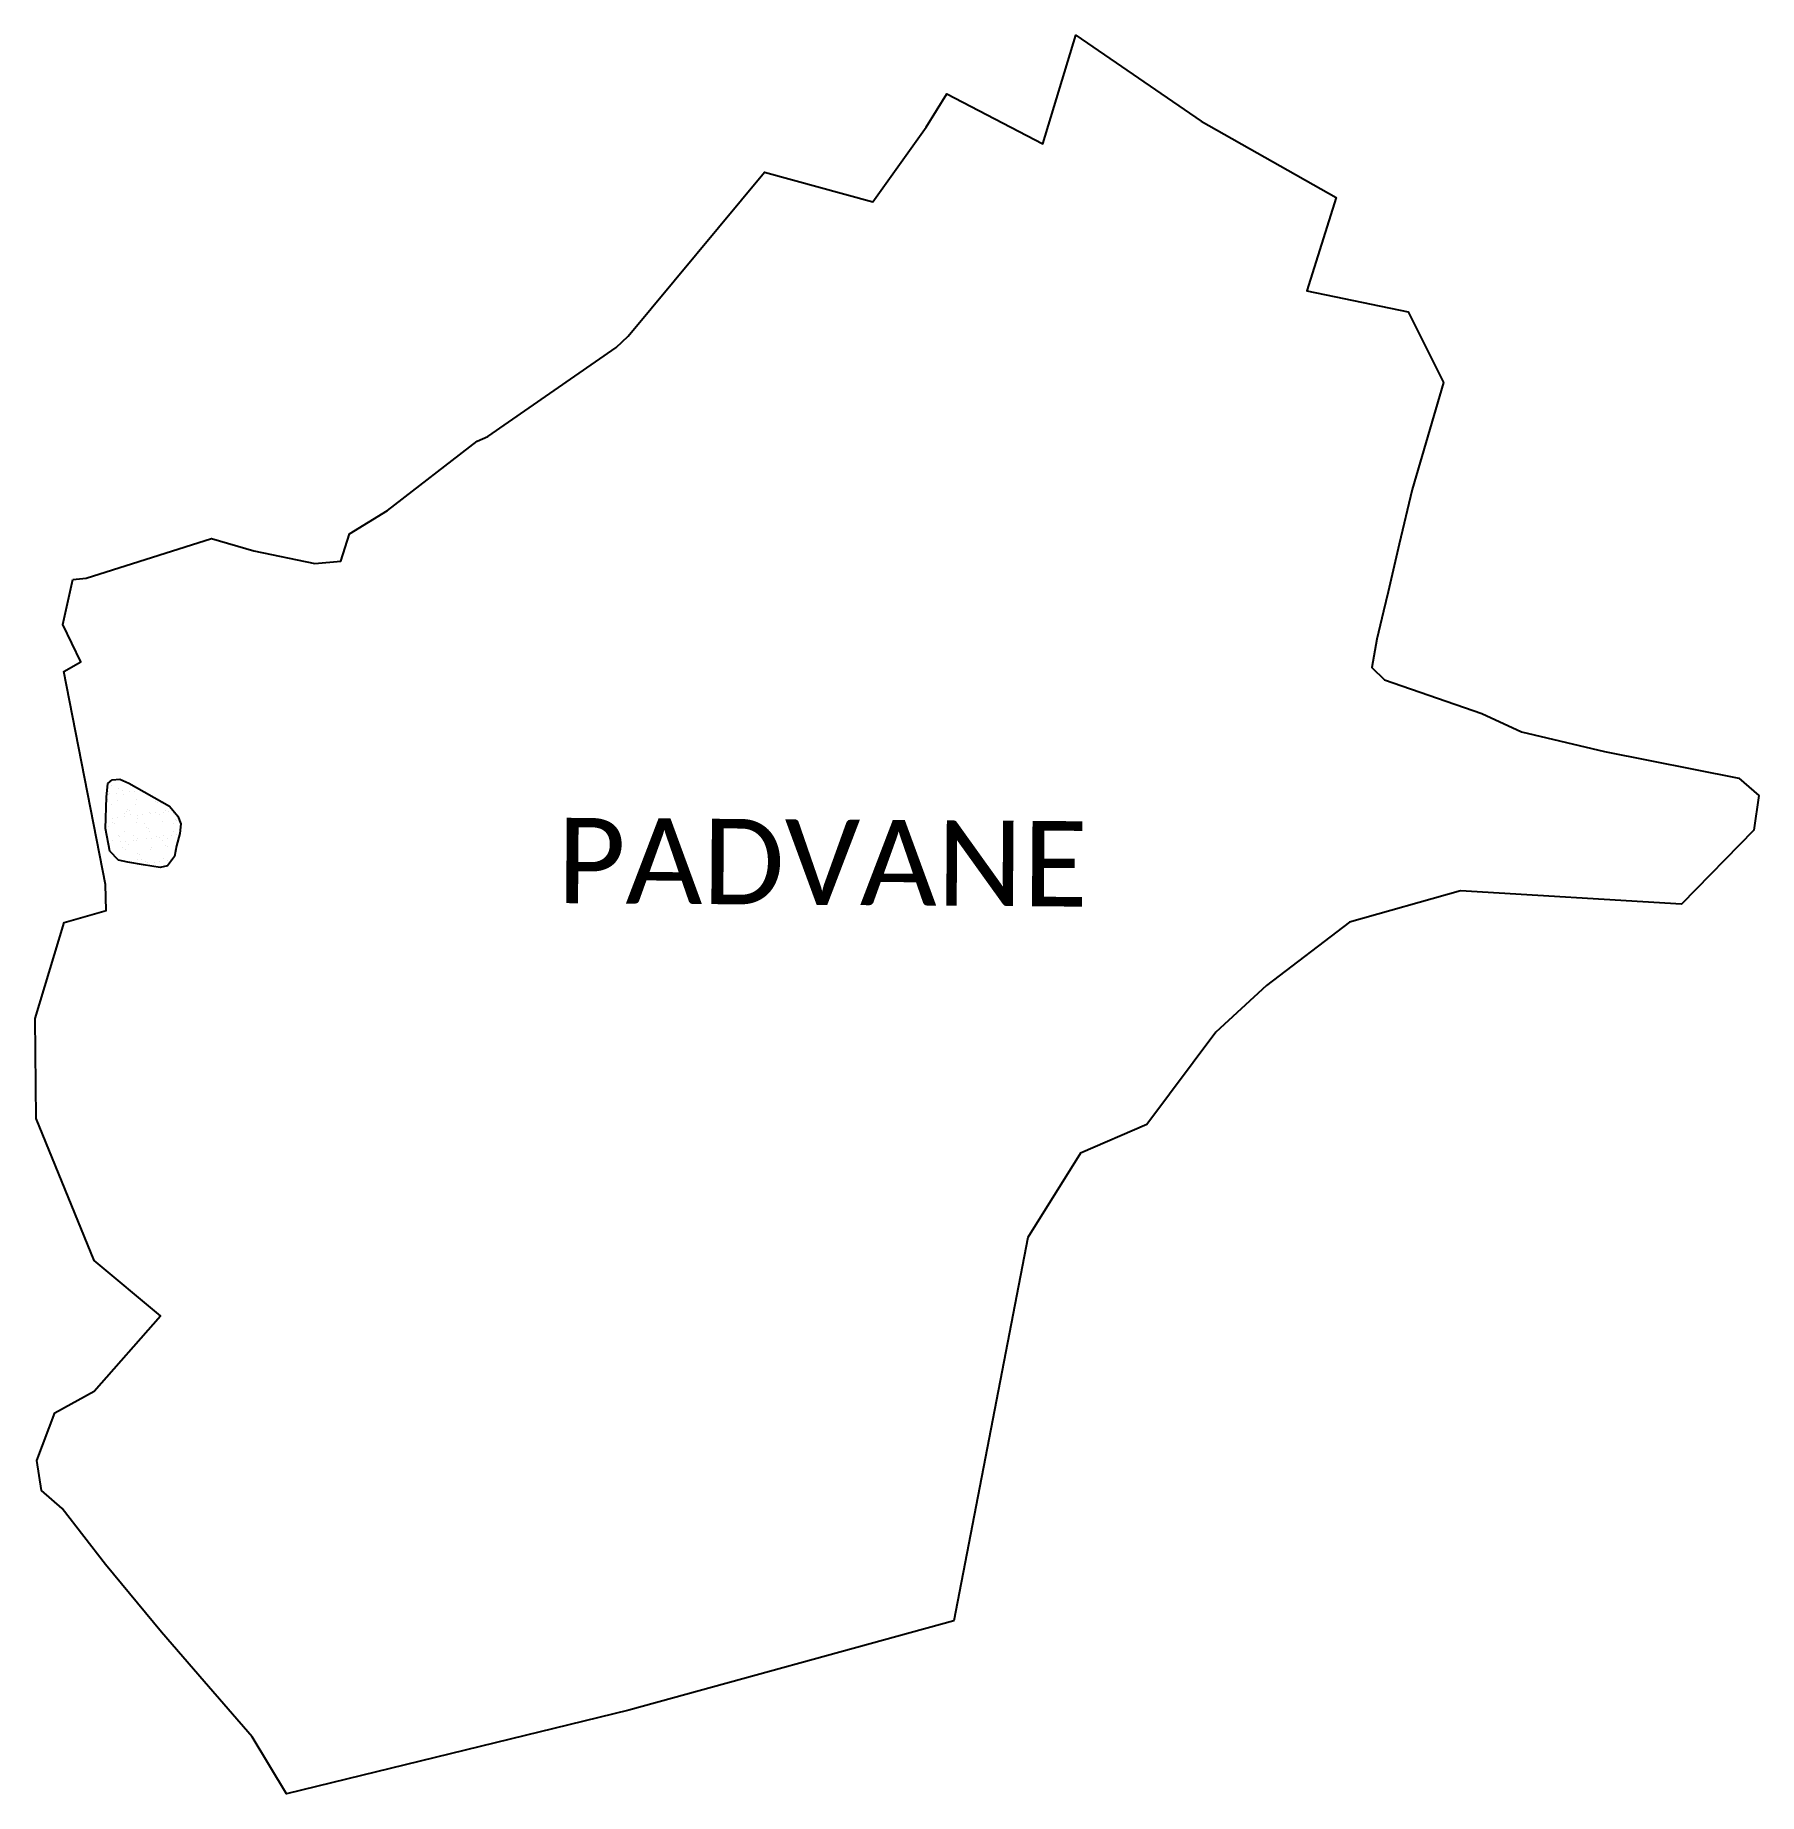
# Model space of a CAD drawing. Header units: metres. Extents: x 325452 to 329094, y 1812928 to 1816644.
import ezdxf

# ---------------------------------------------------------------- set-up
doc = ezdxf.new("R2010")
doc.units = ezdxf.units.M
doc.layers.add('SAND DUNES', color=42, linetype='Continuous')
doc.layers.add('VILLAGE NAME', color=250, linetype='Continuous')

msp = doc.modelspace()

# ---------------------------------------------------------------- linework, layer by layer
at = {"color": 3}
msp.add_lwpolyline([(325532.2, 1815493.4), (325560, 1815496.1), (325824.7, 1815580.4), (325914.1, 1815554.2), (326042.9, 1815527.5), (326098.5, 1815532.3), (326116.3, 1815590.2), (326196.6, 1815639.2), (326385.9, 1815786.2), (326408.7, 1815796.1), (326679.6, 1815983.8), (326705.2, 1816007.6), (326993.6, 1816354.1), (327222.3, 1816291.6), (327334.8, 1816449.1), (327378.4, 1816520), (327581.6, 1816414.5), (327651.2, 1816643.8), (327916, 1816462.1), (328201.1, 1816300.6), (328139.5, 1816103.4), (328353.5, 1816059.2), (328427.6, 1815909.6), (328361.4, 1815683.7), (328334.4, 1815568.4), (328310.7, 1815467.5), (328301.2, 1815426.9), (328287.3, 1815367.5), (328276.8, 1815307.8), (328303.5, 1815281.7), (328509, 1815210.4), (328593, 1815171.5), (328768.2, 1815130.4), (329052, 1815073.9), (329094.1, 1815036.9), (329083.9, 1814964.1), (328931.1, 1814807.9), (328464, 1814836), (328229, 1814769.4), (328054, 1814635.7), (327947.1, 1814537.2), (327801.3, 1814342), (327660.9, 1814281.2), (327549.4, 1814103), (327393.6, 1813293.3), (326706.6, 1813104.4), (325983.1, 1812927.6), (325910.9, 1813048.4), (325809.2, 1813164.9), (325719.5, 1813269), (325601, 1813412.5), (325509.4, 1813530.2), (325465.4, 1813568.6), (325456, 1813632.3), (325493.8, 1813733), (325577, 1813778.6), (325716.8, 1813937.7), (325576.7, 1814054.6), (325454.2, 1814354.9), (325452.4, 1814566.2), (325513.4, 1814768.5), (325602.4, 1814794.3), (325600.8, 1814849.3), (325512.7, 1815298.9), (325548.7, 1815319.5), (325511, 1815398.3), (325532.2, 1815493.4)], dxfattribs=at)
at = {"layer": 'SAND DUNES'}
for p, q in [((325603, 1815034), (325606.1, 1815062.2)), ((325606.1, 1815062.2), (325614.9, 1815070.6)), ((325614.9, 1815070.6), (325631.5, 1815071.8)), ((325631.5, 1815071.8), (325650, 1815063.6)), ((325650, 1815063.6), (325736.2, 1815014.7)), ((325601, 1814967.4), (325603, 1815034)), ((325736.2, 1815014.7), (325753.9, 1814993.8)), ((325609.9, 1814919.3), (325601, 1814967.4)), ((325753.9, 1814993.8), (325760.4, 1814977.5)), ((325760.4, 1814977.5), (325758.3, 1814957.1)), ((325750.7, 1814931.1), (325746.6, 1814908.1)), ((325758.3, 1814957.1), (325750.7, 1814931.1)), ((325628.3, 1814900.3), (325609.9, 1814919.3)), ((325648.4, 1814896.3), (325628.3, 1814900.3)), ((325681.2, 1814890.6), (325648.4, 1814896.3)), ((325746.6, 1814908.1), (325731.6, 1814888.4)), ((325716.3, 1814884.9), (325681.2, 1814890.6)), ((325731.6, 1814888.4), (325716.3, 1814884.9))]:
    msp.add_line(p, q, dxfattribs=at)
at = {"layer": 'SAND DUNES', "linetype": 'Continuous'}
for p, q in [((325606.3, 1815045.7), (325606.3, 1815045.7)), ((325610, 1815042.3), (325610, 1815042.3)), ((325613.1, 1815057.6), (325613.1, 1815057.6)), ((325623.8, 1815041.3), (325623.8, 1815041.3)), ((325628.6, 1815052.7), (325628.6, 1815052.7)), ((325637, 1815047.3), (325637, 1815047.3)), ((325651, 1815044.7), (325651, 1815044.7)), ((325661.4, 1815046), (325661.4, 1815046)), ((325605, 1815028), (325605, 1815028)), ((325607.5, 1815039.3), (325607.5, 1815039.3)), ((325614.1, 1815019), (325614.1, 1815019)), ((325627.3, 1815026.2), (325627.3, 1815026.2)), ((325640, 1815038.6), (325640, 1815038.6)), ((325647.1, 1815007.9), (325647.1, 1815007.9)), ((325650.8, 1815004.5), (325650.8, 1815004.5)), ((325665.3, 1815018.5), (325665.3, 1815018.5)), ((325667.2, 1815027.8), (325667.2, 1815027.8)), ((325692.4, 1815039), (325692.4, 1815039)), ((325707.3, 1815025.1), (325707.3, 1815025.1)), ((325711, 1815021.7), (325711, 1815021.7)), ((325719.3, 1815020.1), (325719.3, 1815020.1)), ((325728.3, 1815005.6), (325728.3, 1815005.6)), ((325733.4, 1815003.4), (325733.4, 1815003.4)), ((325607.9, 1814971.2), (325607.9, 1814971.2)), ((325615.2, 1814980.5), (325615.2, 1814980.5)), ((325615.3, 1814988.5), (325615.3, 1814988.5)), ((325620.8, 1814977.9), (325620.8, 1814977.9)), ((325625.7, 1814989.8), (325625.7, 1814989.8)), ((325641.1, 1815000.1), (325641.1, 1815000.1)), ((325642, 1814991.8), (325642, 1814991.8)), ((325644.4, 1815002.6), (325644.4, 1815002.6)), ((325652.9, 1814997.2), (325652.9, 1814997.2)), ((325666.3, 1814979.9), (325666.3, 1814979.9)), ((325668.1, 1814988.4), (325668.1, 1814988.4)), ((325669.1, 1814995.3), (325669.1, 1814995.3)), ((325679.6, 1814996.6), (325679.6, 1814996.6)), ((325683.1, 1814977.6), (325683.1, 1814977.6)), ((325687.9, 1814970.1), (325687.9, 1814970.1)), ((325691.6, 1814966.7), (325691.6, 1814966.7)), ((325693.4, 1815000.5), (325693.4, 1815000.5)), ((325695.8, 1814998.6), (325695.8, 1814998.6)), ((325706.7, 1815002.3), (325706.7, 1815002.3)), ((325715.1, 1814996.9), (325715.1, 1814996.9)), ((325720.4, 1814981.6), (325720.4, 1814981.6)), ((325723, 1815002), (325723, 1815002)), ((325744.6, 1814999.9), (325744.6, 1814999.9)), ((325745.4, 1814977.4), (325745.4, 1814977.4)), ((325748.1, 1814987.3), (325748.1, 1814987.3)), ((325751.8, 1814983.9), (325751.8, 1814983.9)), ((325606.4, 1814947.2), (325606.4, 1814947.2)), ((325616.2, 1814941.9), (325616.2, 1814941.9)), ((325627.7, 1814952.9), (325627.7, 1814952.9)), ((325631.3, 1814949.5), (325631.3, 1814949.5)), ((325633.4, 1814939), (325633.4, 1814939)), ((325642.1, 1814961.6), (325642.1, 1814961.6)), ((325643.8, 1814940.3), (325643.8, 1814940.3)), ((325648.6, 1814933.4), (325648.6, 1814933.4)), ((325660.1, 1814942.4), (325660.1, 1814942.4)), ((325660.3, 1814952.4), (325660.3, 1814952.4)), ((325667.4, 1814941.4), (325667.4, 1814941.4)), ((325668.7, 1814947), (325668.7, 1814947)), ((325687.3, 1814945.8), (325687.3, 1814945.8)), ((325694.5, 1814961.9), (325694.5, 1814961.9)), ((325697.7, 1814947.1), (325697.7, 1814947.1)), ((325708.9, 1814950.6), (325708.9, 1814950.6)), ((325714, 1814949.2), (325714, 1814949.2)), ((325721.4, 1814943), (325721.4, 1814943)), ((325722.6, 1814952.2), (325722.6, 1814952.2)), ((325728.7, 1814932.3), (325728.7, 1814932.3)), ((325731, 1814946.7), (325731, 1814946.7)), ((325732.3, 1814928.9), (325732.3, 1814928.9)), ((325741.2, 1814952.6), (325741.2, 1814952.6)), ((325745.6, 1814961.4), (325745.6, 1814961.4)), ((325751.6, 1814953.9), (325751.6, 1814953.9)), ((325636.7, 1814927.7), (325636.7, 1814927.7)), ((325643.2, 1814923), (325643.2, 1814923)), ((325668.4, 1814915.1), (325668.4, 1814915.1)), ((325668.4, 1814902.8), (325668.4, 1814902.8)), ((325672.1, 1814911.7), (325672.1, 1814911.7)), ((325676.2, 1814902.2), (325676.2, 1814902.2)), ((325678.3, 1814892.9), (325678.3, 1814892.9)), ((325684.6, 1814896.8), (325684.6, 1814896.8)), ((325689.4, 1814895.6), (325689.4, 1814895.6)), ((325695.5, 1814923.4), (325695.5, 1814923.4)), ((325699, 1814927.5), (325699, 1814927.5)), ((325705.5, 1814896.3), (325705.5, 1814896.3)), ((325715.9, 1814897.7), (325715.9, 1814897.7)), ((325722.5, 1814904.5), (325722.5, 1814904.5)), ((325732.2, 1814899.7), (325732.2, 1814899.7)), ((325738.5, 1814902), (325738.5, 1814902)), ((325746.7, 1814922.9), (325746.7, 1814922.9))]:
    msp.add_line(p, q, dxfattribs=at)

# ---------------------------------------------------------------- texts
at = {"layer": 'VILLAGE NAME', "insert": (326555.4, 1814990.2), "char_height": 180.345, "attachment_point": 1, "rotation": 359.6139}
msp.add_mtext_dynamic_manual_height_columns('{\\fCalibri|b0|i0|c0|p34;PADVANE}', width=1779.605, gutter_width=901.7, heights=[0], dxfattribs=at)

doc.saveas('drawing.dxf')
